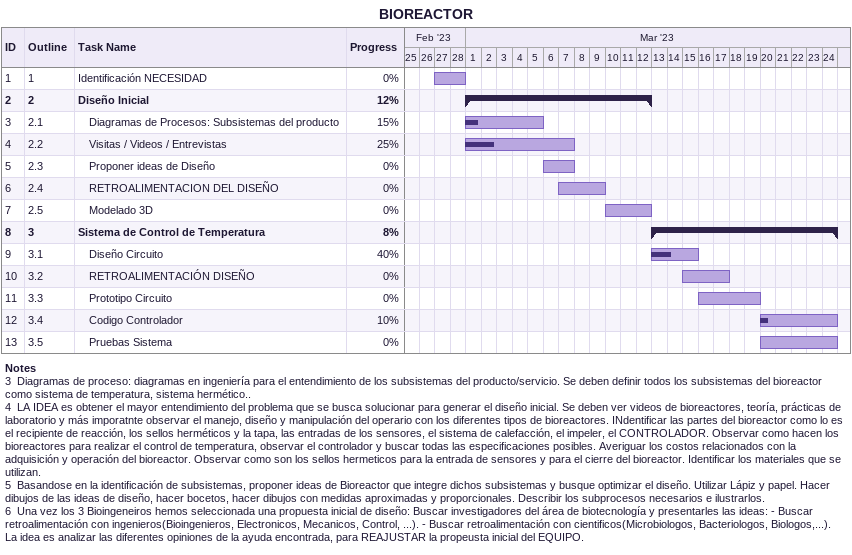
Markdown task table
BIOREACTOR

| ID | WBS | Task | Start | Finish | % complete |
|---|---|---|---|---|---|
| 1 | 1 | Identificación NECESIDAD | 2023-02-27 | 2023-02-28 | 0 |
| 2 | 2 | **Diseño Inicial** | 2023-03-01 | 2023-03-12 | 12 |
| 3 | 2.1 | Diagramas de Procesos: Subsistemas del producto | 2023-03-01 | 2023-03-05 | 15 |
| 4 | 2.2 | Visitas / Videos / Entrevistas | 2023-03-01 | 2023-03-07 | 25 |
| 5 | 2.3 | Proponer ideas de Diseño | 2023-03-06 | 2023-03-07 | 0 |
| 6 | 2.4 | RETROALIMENTACION DEL DISEÑO | 2023-03-07 | 2023-03-09 | 0 |
| 7 | 2.5 | Modelado 3D | 2023-03-10 | 2023-03-12 | 0 |
| 8 | 3 | **Sistema de Control de Temperatura** | 2023-03-13 | 2023-03-24 | 8 |
| 9 | 3.1 | Diseño Circuito | 2023-03-13 | 2023-03-15 | 40 |
| 10 | 3.2 | RETROALIMENTACIÓN DISEÑO | 2023-03-15 | 2023-03-17 | 0 |
| 11 | 3.3 | Prototipo Circuito | 2023-03-16 | 2023-03-19 | 0 |
| 12 | 3.4 | Codigo Controlador | 2023-03-20 | 2023-03-24 | 10 |
| 13 | 3.5 | Pruebas Sistema | 2023-03-20 | 2023-03-24 | 0 |

Notes
- 3: Diagramas de proceso: diagramas en ingeniería para el entendimiento de los subsistemas del producto/servicio. Se deben definir todos los subsistemas del bioreactor como sistema de temperatura, sistema hermético..
- 4: LA IDEA es obtener el mayor entendimiento del problema que se busca solucionar para generar el diseño inicial. Se deben ver videos de bioreactores, teoría, prácticas de laboratorio y más imporatnte observar el manejo, diseño y manipulación del operario con los diferentes tipos de bioreactores. INdentificar las partes del bioreactor como lo es el recipiente de reacción, los sellos herméticos y la tapa, las entradas de los sensores, el sistema de calefacción, el impeler, el CONTROLADOR. Observar como hacen los bioreactores para realizar el control de temperatura, observar el controlador y buscar todas las especificaciones posibles. Averiguar los costos relacionados con la adquisición y operación del bioreactor. Observar como son los sellos hermeticos para la entrada de sensores y para el cierre del bioreactor. Identificar los materiales que se utilizan.
- 5: Basandose en la identificación de subsistemas, proponer ideas de Bioreactor que integre dichos subsistemas y busque optimizar el diseño. Utilizar Lápiz y papel. Hacer dibujos de las ideas de diseño, hacer bocetos, hacer dibujos con medidas aproximadas y proporcionales. Describir los subprocesos necesarios e ilustrarlos.
- 6: Una vez los 3 Bioingeneiros hemos seleccionada una propuesta inicial de diseño: Buscar investigadores del área de biotecnología y presentarles las ideas: - Buscar retroalimentación con ingenieros(Bioingenieros, Electronicos, Mecanicos, Control, ...). - Buscar retroalimentación con cientificos(Microbiologos, Bacteriologos, Biologos,...). La idea es analizar las diferentes opiniones de la ayuda encontrada, para REAJUSTAR la propeusta inicial del EQUIPO.
